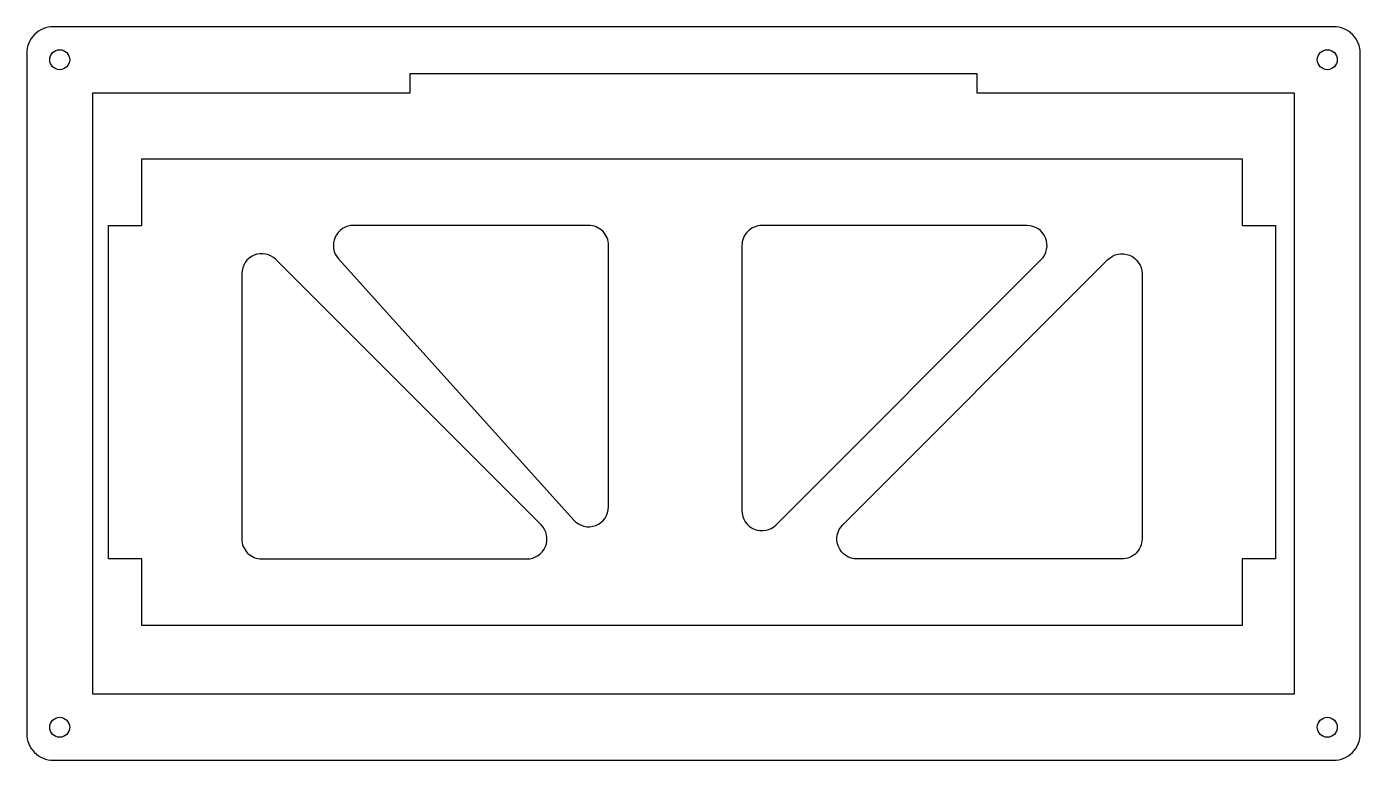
# Model space of a CAD drawing. Header units: millimetres. Extents: x 0 to 200, y 0 to 110.
import ezdxf

# ---------------------------------------------------------------- set-up
doc = ezdxf.new("R2010")
doc.units = ezdxf.units.MM
doc.layers.get('0').update_dxf_attribs({"linetype": 'CONTINUOUS'})

msp = doc.modelspace()

# ---------------------------------------------------------------- linework, layer by layer
for points in [[(4, 0), (196, 0, 0.414214), (200, 4), (200, 106, 0.414214), (196, 110), (4, 110, 0.414214), (0, 106), (0, 4, 0.414214)], [(87.26, 38.02), (87.26, 77.2, 0.414214), (84.26, 80.2), (49, 80.2, 0.649328), (46.77, 75.19), (82.03, 36.01, 0.687363)], [(150.02, 80.19), (110.26, 80.19, 0.414214), (107.26, 77.19), (107.26, 37.44, 0.668179), (112.38, 35.31), (152.14, 75.07, 0.668179)], [(77.14, 35.32), (37.38, 75.08, 0.668179), (32.26, 72.96), (32.26, 33.2, 0.414214), (35.26, 30.2), (75.02, 30.2, 0.668179)], [(167.26, 72.95), (167.26, 33.19, -0.414214), (164.26, 30.19), (124.51, 30.19, -0.668179), (122.38, 35.31), (162.14, 75.07, -0.668179)]]:
    msp.add_lwpolyline(points, format="xyb", close=True)
for points in [[(190.1, 9.9), (9.9, 9.9), (9.9, 100.1), (57.5, 100.1), (57.5, 103), (142.5, 103), (142.5, 100.1), (190.1, 100.1)], [(12.26, 30.19), (12.26, 80.19), (17.26, 80.19), (17.26, 90.19), (182.26, 90.19), (182.26, 80.19), (187.26, 80.19), (187.26, 30.19), (182.26, 30.19), (182.26, 20.19), (17.26, 20.19), (17.26, 30.19)]]:
    msp.add_lwpolyline(points, close=True)
for centre in [(4.95, 105.05), (195.05, 105.05), (4.95, 4.95), (195.05, 4.95)]:
    msp.add_circle(centre, 1.5)

doc.saveas('drawing.dxf')
